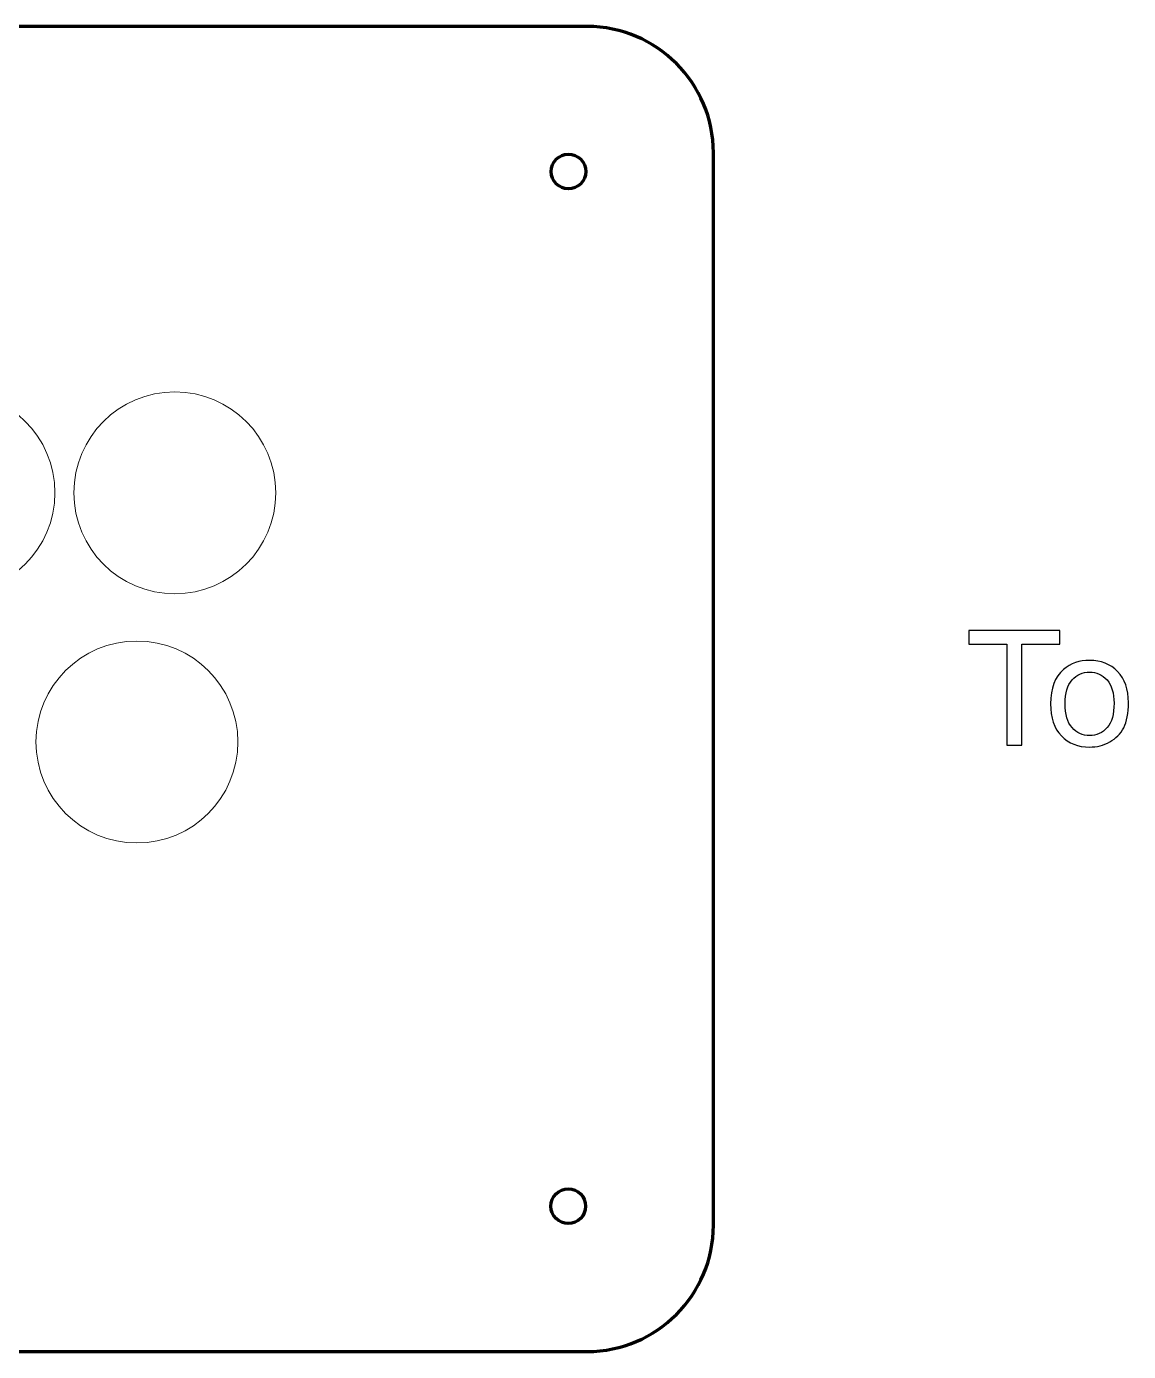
# Model space of a CAD drawing. Header units: millimetres. Extents: x 198 to 2216, y -963 to 151.
# Drawn here: x 450.3 to 625, y -796 to -586 of the extents above; entities that cross this region are included whole.
import ezdxf

# ---------------------------------------------------------------- set-up
doc = ezdxf.new("R2010")
doc.units = ezdxf.units.MM
doc.header["$MEASUREMENT"] = 0
doc.layers.add('Layer 1', color=7, linetype='Continuous')

msp = doc.modelspace()

# ---------------------------------------------------------------- linework, layer by layer
at = {"layer": 'Layer 1', "color": 250, "lineweight": 70}
for centre in [(536.1915, -609.0282), (536.1715, -773.0182)]:
    msp.add_ellipse(centre, major_axis=(0, 2.75), ratio=1, dxfattribs=at)
at = {"layer": 'Layer 1', "color": 250, "lineweight": 18}
for centre in [(438.7995, -659.9417), (473.7995, -659.9542), (467.7995, -699.4417)]:
    msp.add_ellipse(centre, major_axis=(0, 16), ratio=1, dxfattribs=at)
at = {"layer": 'Layer 1', "color": 250, "lineweight": 70}
msp.add_open_spline([(219.1739, -586.0437), (219.1739, -586.0437), (539.1739, -586.0437), (539.1739, -586.0437), (550.1739, -586.0437), (559.1739, -595.0437), (559.1739, -606.0436), (559.1739, -606.0436), (559.1739, -776.0438), (559.1739, -776.0438), (559.1739, -787.0437), (550.1739, -796.0437), (539.1739, -796.0437), (539.1739, -796.0437), (219.1739, -796.0437), (219.1739, -796.0437), (208.174, -796.0437), (199.1739, -787.0437), (199.1739, -776.0438), (199.1739, -776.0438), (199.1739, -606.0436), (199.1739, -606.0436), (199.1739, -595.0437), (208.174, -586.0437), (219.1739, -586.0437)], degree=3, knots=[0, 0, 0, 0, 0.125, 0.125, 0.125, 0.25, 0.25, 0.25, 0.375, 0.375, 0.375, 0.5, 0.5, 0.5, 0.625, 0.625, 0.625, 0.75, 0.75, 0.75, 0.875, 0.875, 0.875, 1, 1, 1, 1], dxfattribs=at)
at = {"layer": 'Layer 1', "color": 250}
for points, knots in [([(605.6516, -699.9655), (605.6516, -699.9655), (605.6516, -683.9127), (605.6516, -683.9127), (605.6516, -683.9127), (599.6572, -683.9127), (599.6572, -683.9127), (599.6572, -683.9127), (599.6572, -681.7791), (599.6572, -681.7791), (599.6572, -681.7791), (614.059, -681.7791), (614.059, -681.7791), (614.059, -681.7791), (614.059, -683.9127), (614.059, -683.9127), (614.059, -683.9127), (608.0646, -683.9127), (608.0646, -683.9127), (608.0646, -683.9127), (608.0646, -699.9655), (608.0646, -699.9655), (608.0646, -699.9655), (605.6516, -699.9655), (605.6516, -699.9655)], [0, 0, 0, 0, 0.125, 0.125, 0.125, 0.25, 0.25, 0.25, 0.375, 0.375, 0.375, 0.5, 0.5, 0.5, 0.625, 0.625, 0.625, 0.75, 0.75, 0.75, 0.875, 0.875, 0.875, 1, 1, 1, 1]), ([(612.6112, -693.3742), (612.6112, -690.94), (613.2885, -689.1366), (614.6474, -687.964), (615.7777, -686.9903), (617.162, -686.5035), (618.7919, -686.5035), (620.5995, -686.5035), (622.0812, -687.0962), (623.2326, -688.2815), (624.3799, -689.4626), (624.9556, -691.1009), (624.9556, -693.1879), (624.9556, -694.8813), (624.7016, -696.2105), (624.1936, -697.18), (623.6856, -698.1494), (622.9448, -698.9029), (621.9711, -699.4406), (621.0017, -699.9782), (619.9391, -700.2449), (618.7919, -700.2449), (616.9461, -700.2449), (615.456, -699.6565), (614.3172, -698.4754), (613.1785, -697.2943), (612.6112, -695.5925), (612.6112, -693.3742)], [0, 0, 0, 0, 0.11111111, 0.11111111, 0.11111111, 0.22222222, 0.22222222, 0.22222222, 0.33333333, 0.33333333, 0.33333333, 0.44444444, 0.44444444, 0.44444444, 0.55555556, 0.55555556, 0.55555556, 0.66666667, 0.66666667, 0.66666667, 0.77777778, 0.77777778, 0.77777778, 0.88888889, 0.88888889, 0.88888889, 1, 1, 1, 1]), ([(614.8972, -693.3784), (614.8972, -695.0633), (615.2655, -696.3248), (616.0021, -697.1588), (616.7429, -697.997), (617.67, -698.4161), (618.7919, -698.4161), (619.901, -698.4161), (620.8239, -697.997), (621.5647, -697.1546), (622.3013, -696.3121), (622.6696, -695.0294), (622.6696, -693.3065), (622.6696, -691.6809), (622.2971, -690.449), (621.5562, -689.615), (620.8154, -688.7768), (619.8925, -688.3577), (618.7919, -688.3577), (617.67, -688.3577), (616.7429, -688.7726), (616.0021, -689.6065), (615.2655, -690.4405), (614.8972, -691.6978), (614.8972, -693.3784)], [0, 0, 0, 0, 0.125, 0.125, 0.125, 0.25, 0.25, 0.25, 0.375, 0.375, 0.375, 0.5, 0.5, 0.5, 0.625, 0.625, 0.625, 0.75, 0.75, 0.75, 0.875, 0.875, 0.875, 1, 1, 1, 1])]:
    msp.add_open_spline(points, degree=3, knots=knots, dxfattribs=at)

doc.saveas('drawing.dxf')
